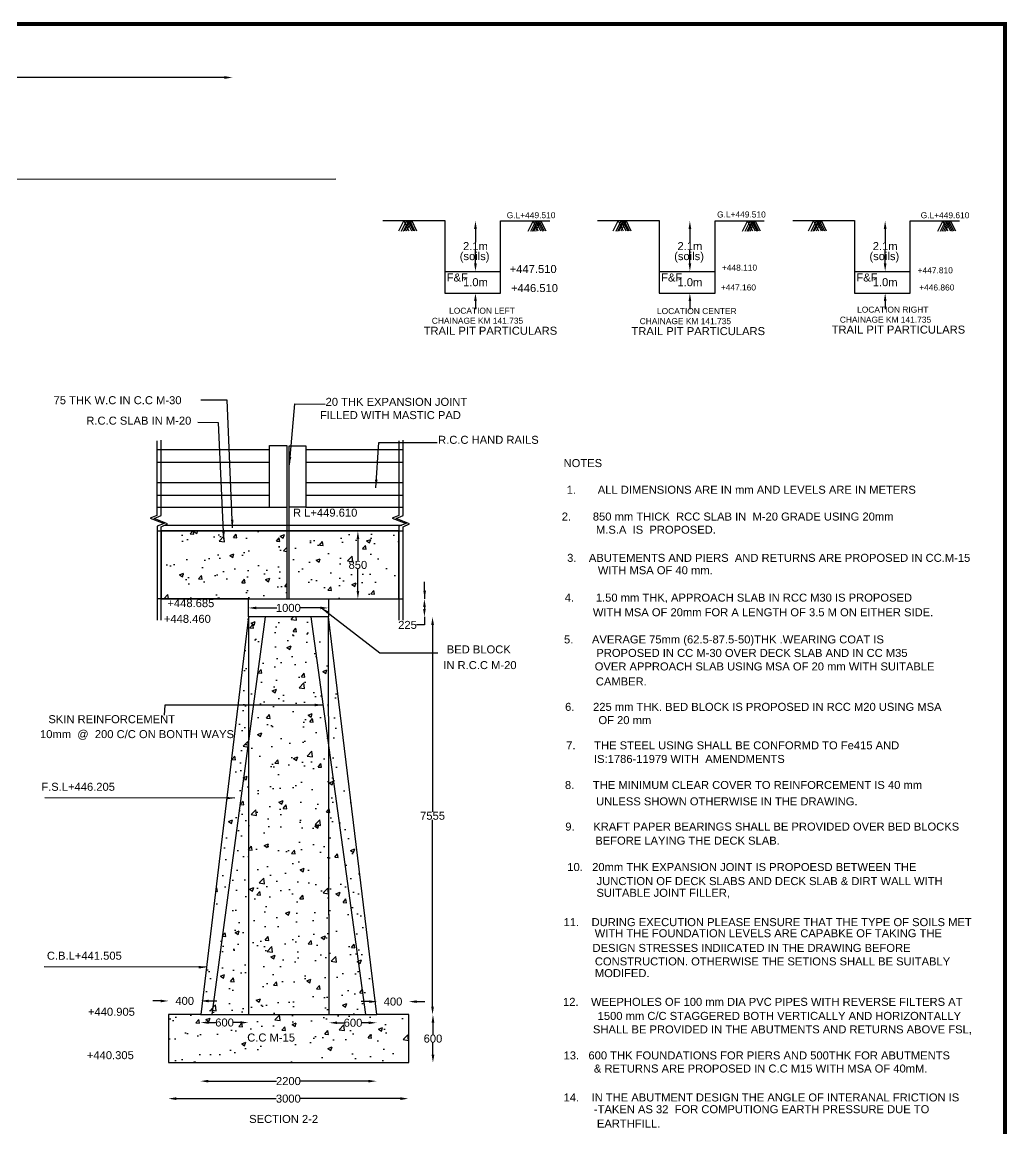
# Model space of a CAD drawing. Header units: inches. Extents: x -2156 to 42967, y -19939 to 22990.
# Drawn here: x 30663 to 42967, y -1423 to 12409 of the extents above; entities that cross this region are included whole.
import ezdxf

# ---------------------------------------------------------------- set-up
doc = ezdxf.new("R2010")
doc.units = ezdxf.units.IN
doc.header["$MEASUREMENT"] = 0
doc.styles.get("Standard").update_dxf_attribs({"font": 'arial.ttf'})
doc.dimstyles.new('ST100', dxfattribs={"dimtxt": 100, "dimasz": 100, "dimexe": 0.18, "dimexo": 0.0625, "dimgap": 0.09, "dimtad": 0, "dimtih": 1, "dimtoh": 1, "dimdec": 0, "dimzin": 0, "dimdsep": 46, "dimtxsty": 'Standard', "dimcen": 0.01, "dimse1": 1, "dimse2": 1, "dimadec": 0, "dimazin": 0, "dimtfac": 1, "dimtdec": 0, "dimtofl": 0, "dimtmove": 0, "dimatfit": 3, "dimfxl": 1, "dimtolj": 1, "dimtzin": 0, "dimarcsym": 0})

# ---------------------------------------------------------------- blocks, each defined once
blk = doc.blocks.new('*D26')
at = {"color": 0, "lineweight": -2, "transparency": 16777216}
for p, q in [((25857, 11717), (28559, 11717)), ((33191, 11717), (30489, 11717))]:
    blk.add_line(p, q, dxfattribs=at)
at = {"color": 0, "transparency": 16777216}
for points in [[(25857, 11734), (25857, 11700), (25757, 11717)], [(33191, 11734), (33191, 11700), (33291, 11717)]]:
    blk.add_solid(points, dxfattribs=at)
at = {"layer": 'Defpoints', "color": 0, "transparency": 16777216}
for p in [(25757, 11696), (33291, 11717), (33291, 11696)]:
    blk.add_point(p, dxfattribs=at)
at = {"color": 0, "transparency": 16777216, "insert": (29524, 11717), "char_height": 100, "attachment_point": 5}
blk.add_mtext('\\A1;15000 STRAIGHT APPROACH', dxfattribs=at)
blk = doc.blocks.new('*D120')
at = {"color": 0, "lineweight": -2, "transparency": 16777216}
for p, q in [((33589, 5088), (33845, 5088)), ((34389, 5088), (34134, 5088))]:
    blk.add_line(p, q, dxfattribs=at)
at = {"color": 0, "transparency": 16777216}
for points in [[(33589, 5104), (33589, 5071), (33489, 5088)], [(34389, 5104), (34389, 5071), (34489, 5088)]]:
    blk.add_solid(points, dxfattribs=at)
at = {"layer": 'Defpoints', "color": 0, "transparency": 16777216}
for p in [(33489, 5088), (34489, 5088), (34489, 5088)]:
    blk.add_point(p, dxfattribs=at)
at = {"color": 0, "transparency": 16777216, "insert": (33989, 5088), "char_height": 100, "attachment_point": 5}
blk.add_mtext('\\A1;1000', dxfattribs=at)
blk = doc.blocks.new('*D121')
at = {"color": 0, "lineweight": -2, "transparency": 16777216}
for p, q in [((35689, 5100), (35689, 5075)), ((35689, 4875), (35589, 4875)), ((35689, 4975), (35689, 4875))]:
    blk.add_line(p, q, dxfattribs=at)
at = {"color": 0, "transparency": 16777216}
for points in [[(35673, 5100), (35706, 5100), (35689, 5200)], [(35673, 5075), (35706, 5075), (35689, 4975)]]:
    blk.add_solid(points, dxfattribs=at)
at = {"layer": 'Defpoints', "color": 0, "transparency": 16777216}
for p in [(35422, 5200), (35422, 4975), (35689, 4975)]:
    blk.add_point(p, dxfattribs=at)
at = {"color": 0, "transparency": 16777216, "insert": (35478, 4875), "char_height": 100, "attachment_point": 5}
blk.add_mtext('\\A1;225', dxfattribs=at)
blk = doc.blocks.new('*D122')
at = {"color": 0, "lineweight": -2, "transparency": 16777216}
for p, q in [((34858, 5950), (34858, 5676)), ((34858, 5300), (34858, 5574))]:
    blk.add_line(p, q, dxfattribs=at)
at = {"color": 0, "transparency": 16777216}
for points in [[(34842, 5950), (34875, 5950), (34858, 6050)], [(34842, 5300), (34875, 5300), (34858, 5200)]]:
    blk.add_solid(points, dxfattribs=at)
at = {"layer": 'Defpoints', "color": 0, "transparency": 16777216}
for p in [(34858, 6050), (34858, 5200), (34858, 5200)]:
    blk.add_point(p, dxfattribs=at)
at = {"color": 0, "transparency": 16777216, "insert": (34858, 5625), "char_height": 100, "attachment_point": 5}
blk.add_mtext('\\A1;850', dxfattribs=at)
blk = doc.blocks.new('*D123')
at = {"color": 0, "lineweight": -2, "transparency": 16777216}
for p, q in [((32994, -94), (33081, -94)), ((33389, -94), (33302, -94))]:
    blk.add_line(p, q, dxfattribs=at)
at = {"color": 0, "transparency": 16777216}
for points in [[(32994, -77), (32994, -111), (32894, -94)], [(33389, -77), (33389, -111), (33489, -94)]]:
    blk.add_solid(points, dxfattribs=at)
at = {"layer": 'Defpoints', "color": 0, "transparency": 16777216}
for p in [(32894, 5), (33489, 5), (33489, -94)]:
    blk.add_point(p, dxfattribs=at)
at = {"color": 0, "transparency": 16777216, "insert": (33192, -94), "char_height": 100, "attachment_point": 5}
blk.add_mtext('\\A1;600', dxfattribs=at)
blk = doc.blocks.new('*D124')
at = {"color": 0, "lineweight": -2, "transparency": 16777216}
for p, q in [((34599, -97), (34686, -97)), ((34994, -97), (34907, -97))]:
    blk.add_line(p, q, dxfattribs=at)
at = {"color": 0, "transparency": 16777216}
for points in [[(34599, -80), (34599, -113), (34499, -97)], [(34994, -80), (34994, -113), (35094, -97)]]:
    blk.add_solid(points, dxfattribs=at)
at = {"layer": 'Defpoints', "color": 0, "transparency": 16777216}
for p in [(34499, 5), (35094, 5), (35094, -97)]:
    blk.add_point(p, dxfattribs=at)
at = {"color": 0, "transparency": 16777216, "insert": (34797, -97), "char_height": 100, "attachment_point": 5}
blk.add_mtext('\\A1;600', dxfattribs=at)
blk = doc.blocks.new('*D125')
at = {"color": 0, "lineweight": -2, "transparency": 16777216}
for p, q in [((35000, 168), (34900, 168)), ((35594, 168), (35694, 168))]:
    blk.add_line(p, q, dxfattribs=at)
at = {"color": 0, "transparency": 16777216}
for points in [[(35000, 184), (35000, 151), (35100, 168)], [(35594, 184), (35594, 151), (35494, 168)]]:
    blk.add_solid(points, dxfattribs=at)
at = {"layer": 'Defpoints', "color": 0, "transparency": 16777216}
for p in [(35494, 168), (35100, 5), (35494, 5)]:
    blk.add_point(p, dxfattribs=at)
at = {"color": 0, "transparency": 16777216, "insert": (35297, 168), "char_height": 100, "attachment_point": 5}
blk.add_mtext('\\A1;400', dxfattribs=at)
blk = doc.blocks.new('*D126')
at = {"color": 0, "lineweight": -2, "transparency": 16777216}
for p, q in [((32394, 176), (32294, 176)), ((32994, 176), (33094, 176))]:
    blk.add_line(p, q, dxfattribs=at)
at = {"color": 0, "transparency": 16777216}
for points in [[(32394, 192), (32394, 159), (32494, 176)], [(32994, 192), (32994, 159), (32894, 176)]]:
    blk.add_solid(points, dxfattribs=at)
at = {"layer": 'Defpoints', "color": 0, "transparency": 16777216}
for p in [(32494, 176), (32494, 5), (32894, 5)]:
    blk.add_point(p, dxfattribs=at)
at = {"color": 0, "transparency": 16777216, "insert": (32694, 176), "char_height": 100, "attachment_point": 5}
blk.add_mtext('\\A1;400', dxfattribs=at)
blk = doc.blocks.new('*D127')
at = {"color": 0, "lineweight": -2, "transparency": 16777216}
for p, q in [((32990, -826), (33840, -826)), ((34990, -826), (34141, -826))]:
    blk.add_line(p, q, dxfattribs=at)
at = {"color": 0, "transparency": 16777216}
for points in [[(32990, -810), (32990, -843), (32890, -826)], [(34990, -810), (34990, -843), (35090, -826)]]:
    blk.add_solid(points, dxfattribs=at)
at = {"layer": 'Defpoints', "color": 0, "transparency": 16777216}
for p in [(32890, -829), (35090, -826), (35090, -829)]:
    blk.add_point(p, dxfattribs=at)
at = {"color": 0, "transparency": 16777216, "insert": (33990, -826), "char_height": 100, "attachment_point": 5}
blk.add_mtext('\\A1;2200', dxfattribs=at)
blk = doc.blocks.new('*D128')
at = {"color": 0, "lineweight": -2, "transparency": 16777216}
for p, q in [((32589, -1045), (33839, -1045)), ((35389, -1045), (34138, -1045))]:
    blk.add_line(p, q, dxfattribs=at)
at = {"color": 0, "transparency": 16777216}
for points in [[(32589, -1028), (32589, -1062), (32489, -1045)], [(35389, -1028), (35389, -1062), (35489, -1045)]]:
    blk.add_solid(points, dxfattribs=at)
at = {"layer": 'Defpoints', "color": 0, "transparency": 16777216}
for p in [(32489, -1050), (35489, -1045), (35489, -1050)]:
    blk.add_point(p, dxfattribs=at)
at = {"color": 0, "transparency": 16777216, "insert": (33989, -1045), "char_height": 100, "attachment_point": 5}
blk.add_mtext('\\A1;3000', dxfattribs=at)
blk = doc.blocks.new('*D129')
at = {"color": 0, "lineweight": -2, "transparency": 16777216}
for p, q in [((35796, -95), (35796, -244)), ((35796, -495), (35796, -346))]:
    blk.add_line(p, q, dxfattribs=at)
at = {"color": 0, "transparency": 16777216}
for points in [[(35779, -95), (35813, -95), (35796, 5)], [(35779, -495), (35813, -495), (35796, -595)]]:
    blk.add_solid(points, dxfattribs=at)
at = {"layer": 'Defpoints', "color": 0, "transparency": 16777216}
for p in [(35494, 5), (35796, 5), (35494, -595)]:
    blk.add_point(p, dxfattribs=at)
at = {"color": 0, "transparency": 16777216, "insert": (35796, -295), "char_height": 100, "attachment_point": 5}
blk.add_mtext('\\A1;600', dxfattribs=at)
blk = doc.blocks.new('*D130')
at = {"color": 0, "lineweight": -2, "transparency": 16777216}
for p, q in [((35791, 4875), (35791, 2541)), ((35791, 105), (35791, 2439))]:
    blk.add_line(p, q, dxfattribs=at)
at = {"color": 0, "transparency": 16777216}
for points in [[(35774, 4875), (35808, 4875), (35791, 4975)], [(35774, 105), (35808, 105), (35791, 5)]]:
    blk.add_solid(points, dxfattribs=at)
at = {"layer": 'Defpoints', "color": 0, "transparency": 16777216}
for p in [(35689, 4975), (35791, 4975), (35494, 5)]:
    blk.add_point(p, dxfattribs=at)
at = {"color": 0, "transparency": 16777216, "insert": (35791, 2490), "char_height": 100, "attachment_point": 5}
blk.add_mtext('\\A1;7555', dxfattribs=at)
blk = doc.blocks.new('*D136')
at = {"color": 0, "lineweight": -2, "transparency": 16777216}
for p, q in [((36327, 9825), (36327, 9660)), ((36327, 9394), (36327, 9560))]:
    blk.add_line(p, q, dxfattribs=at)
at = {"color": 0, "transparency": 16777216}
for points in [[(36310, 9825), (36344, 9825), (36327, 9925)], [(36310, 9394), (36344, 9394), (36327, 9294)]]:
    blk.add_solid(points, dxfattribs=at)
at = {"layer": 'Defpoints', "color": 0, "transparency": 16777216}
for p in [(36308, 9925), (36308, 9294), (36327, 9294)]:
    blk.add_point(p, dxfattribs=at)
at = {"color": 0, "transparency": 16777216, "insert": (36327, 9610), "char_height": 100, "attachment_point": 5}
blk.add_mtext('\\A1;2.1m', dxfattribs=at)
blk = doc.blocks.new('*D137')
at = {"color": 0, "lineweight": -2, "transparency": 16777216}
for p, q in [((36327, 9394), (36327, 9494)), ((36327, 8922), (36327, 8822))]:
    blk.add_line(p, q, dxfattribs=at)
at = {"color": 0, "transparency": 16777216}
for points in [[(36310, 9394), (36344, 9394), (36327, 9294)], [(36310, 8922), (36344, 8922), (36327, 9022)]]:
    blk.add_solid(points, dxfattribs=at)
at = {"layer": 'Defpoints', "color": 0, "transparency": 16777216}
for p in [(36327, 9294), (36327, 9022), (36327, 9022)]:
    blk.add_point(p, dxfattribs=at)
at = {"color": 0, "transparency": 16777216, "insert": (36327, 9158), "char_height": 100, "attachment_point": 5}
blk.add_mtext('\\A1;1.0m', dxfattribs=at)
blk = doc.blocks.new('*D138')
at = {"color": 0, "lineweight": -2, "transparency": 16777216}
for p, q in [((39006, 9825), (39006, 9660)), ((39006, 9394), (39006, 9560))]:
    blk.add_line(p, q, dxfattribs=at)
at = {"color": 0, "transparency": 16777216}
for points in [[(38990, 9825), (39023, 9825), (39006, 9925)], [(38990, 9394), (39023, 9394), (39006, 9294)]]:
    blk.add_solid(points, dxfattribs=at)
at = {"layer": 'Defpoints', "color": 0, "transparency": 16777216}
for p in [(38987, 9925), (38987, 9294), (39006, 9294)]:
    blk.add_point(p, dxfattribs=at)
at = {"color": 0, "transparency": 16777216, "insert": (39006, 9610), "char_height": 100, "attachment_point": 5}
blk.add_mtext('\\A1;2.1m', dxfattribs=at)
blk = doc.blocks.new('*D139')
at = {"color": 0, "lineweight": -2, "transparency": 16777216}
for p, q in [((39006, 9394), (39006, 9494)), ((39006, 8922), (39006, 8822))]:
    blk.add_line(p, q, dxfattribs=at)
at = {"color": 0, "transparency": 16777216}
for points in [[(38990, 9394), (39023, 9394), (39006, 9294)], [(38990, 8922), (39023, 8922), (39006, 9022)]]:
    blk.add_solid(points, dxfattribs=at)
at = {"layer": 'Defpoints', "color": 0, "transparency": 16777216}
for p in [(39006, 9294), (39006, 9022), (39006, 9022)]:
    blk.add_point(p, dxfattribs=at)
at = {"color": 0, "transparency": 16777216, "insert": (39006, 9158), "char_height": 100, "attachment_point": 5}
blk.add_mtext('\\A1;1.0m', dxfattribs=at)
blk = doc.blocks.new('*D140')
at = {"color": 0, "lineweight": -2, "transparency": 16777216}
for p, q in [((41446, 9825), (41446, 9660)), ((41446, 9394), (41446, 9560))]:
    blk.add_line(p, q, dxfattribs=at)
at = {"color": 0, "transparency": 16777216}
for points in [[(41429, 9825), (41463, 9825), (41446, 9925)], [(41429, 9394), (41463, 9394), (41446, 9294)]]:
    blk.add_solid(points, dxfattribs=at)
at = {"layer": 'Defpoints', "color": 0, "transparency": 16777216}
for p in [(41427, 9925), (41427, 9294), (41446, 9294)]:
    blk.add_point(p, dxfattribs=at)
at = {"color": 0, "transparency": 16777216, "insert": (41446, 9610), "char_height": 100, "attachment_point": 5}
blk.add_mtext('\\A1;2.1m', dxfattribs=at)
blk = doc.blocks.new('*D141')
at = {"color": 0, "lineweight": -2, "transparency": 16777216}
for p, q in [((41446, 9394), (41446, 9494)), ((41446, 8922), (41446, 8822))]:
    blk.add_line(p, q, dxfattribs=at)
at = {"color": 0, "transparency": 16777216}
for points in [[(41429, 9394), (41463, 9394), (41446, 9294)], [(41429, 8922), (41463, 8922), (41446, 9022)]]:
    blk.add_solid(points, dxfattribs=at)
at = {"layer": 'Defpoints', "color": 0, "transparency": 16777216}
for p in [(41446, 9294), (41446, 9022), (41446, 9022)]:
    blk.add_point(p, dxfattribs=at)
at = {"color": 0, "transparency": 16777216, "insert": (41446, 9158), "char_height": 100, "attachment_point": 5}
blk.add_mtext('\\A1;1.0m', dxfattribs=at)

msp = doc.modelspace()

# ---------------------------------------------------------------- hatches: boundary and pattern name
h = msp.add_hatch()
h.set_pattern_fill('AR-CONC', color=256, scale=75, style=0)
h.paths.add_polyline_path([(33970.1, 6050.1), (32400.1, 6050.1), (32400.1, 5200.1), (33970.1, 5200.1)])
h.paths.add_polyline_path([(35370.8, 6050.1), (33999.2, 6050.1), (33999.2, 5200.1), (35370.8, 5200.1)])
h = msp.add_hatch()
h.set_pattern_fill('AR-CONC', color=256, scale=75, style=0)
h.paths.add_polyline_path([(32893.8, 5.3), (32493.8, 5.3), (32493.8, -594.7), (35493.8, -594.7), (35493.8, 5.3), (35093.8, 5.3), (34489.4, 4975.1), (33489.4, 4975.1)])

# ---------------------------------------------------------------- linework, layer by layer
at = {"const_width": 50}
msp.add_lwpolyline([(-2131.5, 12383.9), (42941.6, 12383.9), (42941.6, -19914), (-2131.5, -19914)], close=True, dxfattribs=at)
for points in [[(579, 10430), (6704.6, 10430), (25757.1, 10441.5), (27515.9, 10447), (34581.4, 10448.6)], [(35171.3, 9928.9), (35944.6, 9928.9), (35944.6, 9022.1), (36640.8, 9022.1), (36640.8, 9927.4), (37255.8, 9927.4)], [(35432.6, 9928.9), (35365.3, 9794.8)], [(35467, 9928.2), (35399.7, 9794.1)], [(35489.2, 9926.8), (35421.9, 9792.7)], [(35497, 9797.7), (35432.6, 9928.9)], [(35507.1, 9928.9), (35439.8, 9794.8)], [(35530, 9928.9), (35462.7, 9794.8)], [(35531.4, 9797), (35467, 9928.2)], [(35553.6, 9795.5), (35489.2, 9926.8)], [(35571.5, 9797.7), (35507.1, 9928.9)], [(35594.4, 9797.7), (35530, 9928.9)], [(37047.1, 9927.4), (36979.8, 9793.3)], [(37081.4, 9926.7), (37014.2, 9792.6)], [(37103.6, 9925.2), (37036.3, 9791.2)], [(37111.5, 9796.2), (37047.1, 9927.4)], [(37121.5, 9927.4), (37054.2, 9793.3)], [(37144.4, 9927.4), (37077.1, 9793.3)], [(37145.9, 9795.4), (37081.4, 9926.7)], [(37168.1, 9794), (37103.6, 9925.2)], [(37185.9, 9796.2), (37121.5, 9927.4)], [(37208.9, 9796.2), (37144.4, 9927.4)], [(37850.7, 9928.9), (38624, 9928.9), (38624, 9022.1), (39320.2, 9022.1), (39320.2, 9927.4), (39935.2, 9927.4)], [(38112, 9928.9), (38044.7, 9794.8)], [(38146.3, 9928.2), (38079.1, 9794.1)], [(38168.5, 9926.8), (38101.2, 9792.7)], [(38176.4, 9797.7), (38112, 9928.9)], [(38186.4, 9928.9), (38119.1, 9794.8)], [(38209.3, 9928.9), (38142, 9794.8)], [(38210.8, 9797), (38146.3, 9928.2)], [(38233, 9795.5), (38168.5, 9926.8)], [(38250.8, 9797.7), (38186.4, 9928.9)], [(38273.8, 9797.7), (38209.3, 9928.9)], [(39726.5, 9927.4), (39659.2, 9793.3)], [(39760.8, 9926.7), (39693.5, 9792.6)], [(39783, 9925.2), (39715.7, 9791.2)], [(39790.9, 9796.2), (39726.5, 9927.4)], [(39800.9, 9927.4), (39733.6, 9793.3)], [(39823.8, 9927.4), (39756.5, 9793.3)], [(39825.2, 9795.4), (39760.8, 9926.7)], [(39847.4, 9794), (39783, 9925.2)], [(39865.3, 9796.2), (39800.9, 9927.4)], [(39888.2, 9796.2), (39823.8, 9927.4)], [(40290.6, 9928.9), (41063.8, 9928.9), (41063.8, 9022.1), (41760, 9022.1), (41760, 9927.4), (42375, 9927.4)], [(40551.8, 9928.9), (40484.5, 9794.8)], [(40586.2, 9928.2), (40518.9, 9794.1)], [(40608.4, 9926.8), (40541.1, 9792.7)], [(40616.2, 9797.7), (40551.8, 9928.9)], [(40626.3, 9928.9), (40559, 9794.8)], [(40649.2, 9928.9), (40581.9, 9794.8)], [(40650.6, 9797), (40586.2, 9928.2)], [(40672.8, 9795.5), (40608.4, 9926.8)], [(40690.7, 9797.7), (40626.3, 9928.9)], [(40713.6, 9797.7), (40649.2, 9928.9)], [(42166.3, 9927.4), (42099, 9793.3)], [(42200.7, 9926.7), (42133.4, 9792.6)], [(42222.8, 9925.2), (42155.6, 9791.2)], [(42230.7, 9796.2), (42166.3, 9927.4)], [(42240.7, 9927.4), (42173.5, 9793.3)], [(42263.6, 9927.4), (42196.4, 9793.3)], [(42265.1, 9795.4), (42200.7, 9926.7)], [(42287.3, 9794), (42222.8, 9925.2)], [(42305.2, 9796.2), (42240.7, 9927.4)], [(42328.1, 9796.2), (42263.6, 9927.4)], [(35944.6, 9294.4), (36640.8, 9294.4)], [(38624, 9294.4), (39320.2, 9294.4)], [(41063.8, 9294.4), (41760, 9294.4)], [(32347.3, 7176.8), (32347.3, 6242.9), (32263.4, 6207.8), (32437.8, 6142.5), (32348.7, 6110.3), (32348.7, 4935.9)], [(32400.1, 4935.9), (32400.1, 6100.1), (32480.5, 6140.4), (32314.1, 6206.3), (32401.1, 6244), (32401.1, 7185.4)], [(32347.3, 6345.4), (33754.7, 6345.4), (33754.7, 7116.2), (33970.1, 7116.2), (33970.1, 6346.8), (33970.1, 5200.1)], [(32347.3, 7068.9), (33754.7, 7068.9)], [(33999.2, 5200.1), (33999.2, 7115.6), (34208.4, 7115.6), (34208.4, 6345.4), (33999.2, 6345.4)], [(34208.4, 7068.9), (35423.2, 7068.9)], [(35369.5, 7176.8), (35369.5, 6242.9), (35285.5, 6207.8), (35460, 6142.5), (35370.8, 6110.3), (35370.8, 4935.9)], [(35422.2, 4935.9), (35422.2, 6100.1), (35502.7, 6140.4), (35336.2, 6206.3), (35423.2, 6244), (35423.2, 7185.4)], [(32347.3, 6909.7), (33754.7, 6909.7)], [(34208.4, 6909.7), (35423.2, 6909.7)], [(32347.3, 6657), (33754.7, 6657)], [(34208.4, 6657), (35423.2, 6657)], [(32347.3, 6497.8), (33754.7, 6497.8)], [(34208.4, 6497.8), (35423.2, 6497.8)], [(33754.7, 6345.4), (33970.1, 6345.4)], [(34208.4, 6345.4), (35423.2, 6345.4)], [(32446.8, 6123.5), (35405.9, 6123)], [(32348.7, 6050.1), (35423.5, 6050.1)], [(32400.1, 6050.1), (32400.1, 5200.1), (35370.8, 5200.1), (35370.8, 6050.1), (32400.1, 6050.1)], [(33489.4, 5200.1), (32348.5, 5200.1)], [(33489.4, 4975.1), (33489.4, 5200.1), (34489.4, 5200.1), (34489.4, 4975.1)], [(34489.4, 5200.1), (35423.5, 5200.1)], [(32893.8, 5.3), (32493.8, 5.3), (32493.8, -594.7), (35493.8, -594.7), (35493.8, 5.3), (35093.8, 5.3), (34489.4, 4975.1), (33489.4, 4975.1), (32893.8, 5.3)], [(33698.3, 4975.1), (33034.3, 5.3)], [(33489.4, 4975.1), (33489.4, 5.3)], [(34958.3, 5.3), (34275, 4975.1)], [(34499.2, 5.3), (34489.4, 4975.1)], [(32893.8, 5.3), (35093.8, 5.3)]]:
    msp.add_lwpolyline(points)

# ---------------------------------------------------------------- texts
for s, height, p in [(' G.L+449.510', 75, (36688.7, 9958.6)), (' G.L+449.510', 75, (39316.5, 9967.4)), (' G.L+449.610', 75, (41860.5, 9957.9)), ('(soils)', 100, (36130.3, 9434.6)), ('(soils)', 100, (38809.7, 9434.6)), ('(soils)', 100, (41249.5, 9434.6)), ('F&F', 100, (35967.6, 9167.5)), (' +447.510', 100, (36716.1, 9273.3)), ('F&F', 100, (38647, 9167.5)), (' +448.110', 75, (39377.4, 9303.1)), ('F&F', 100, (41086.8, 9167.5)), (' +447.810', 75, (41823, 9270.3)), (' +446.510', 100, (36732.5, 9035.4)), (' +447.160', 75, (39363.4, 9055.2)), (' +446.860', 75, (41841.8, 9055.1)), (' LOCATION RIGHT', 75, (41066.7, 8778.8)), (' CHAINAGE KM 141.735', 75, (35752.6, 8638.9)), (' LOCATION LEFT', 75, (35968.8, 8764.7)), (' LOCATION CENTER', 75, (38566.1, 8760)), (' CHAINAGE KM 141.735', 75, (40850.5, 8653)), (' TRAIL PIT PARTICULARS', 100, (35640.4, 8502.2)), (' TRAIL PIT PARTICULARS', 100, (38237.7, 8497.5)), (' CHAINAGE KM 141.735', 75, (38349.9, 8634.2)), (' TRAIL PIT PARTICULARS', 100, (40738.2, 8516.3)), (' 75 THK W.C IN C.C M-30', 100, (31017.1, 7633.8)), ('20 THK EXPANSION JOINT', 100, (34454.4, 7613.5)), (' R.C.C SLAB IN M-20', 100, (31426.1, 7378.3)), (' FILLED WITH MASTIC PAD', 100, (34344.8, 7447.8)), ('   R.C.C HAND RAILS', 100, (35743.6, 7138.8)), ('   NOTES', 100, (37311.8, 6848)), ('    1.       ALL DIMENSIONS ARE IN mm AND LEVELS ARE IN METERS', 100, (37311.8, 6514.9)), (' R L+449.610', 100, (34008.4, 6228.5)), ('   2.       850 mm THICK  RCC SLAB IN  M-20 GRADE USING 20mm', 100, (37289, 6179.8)), ('   M.S.A  IS  PROPOSED.', 100, (37716.2, 6015.6)), ('    3.    ABUTEMENTS AND PIERS  AND RETURNS ARE PROPOSED IN CC.M-15', 100, (37317.1, 5663.8)), ('   WITH MSA OF 40 mm.', 100, (37739.7, 5509)), ('   4.       1.50 mm THK, APPROACH SLAB IN RCC M30 IS PROPOSED', 100, (37326.5, 5166.6)), (' +448.685', 100, (32439.1, 5097.8)), (' +448.460', 100, (32395.4, 4901.5)), ('  WITH MSA OF 20mm FOR A LENGTH OF 3.5 M ON EITHER SIDE.', 100, (37716.2, 4983.7)), ('   5.      AVERAGE 75mm (62.5-87.5-50)THK .WEARING COAT IS', 100, (37317, 4644.4)), (' BED BLOCK', 100, (35929.8, 4519.7)), ('   PROPOSED IN CC M-30 OVER DECK SLAB AND IN CC M35', 100, (37720.8, 4475.5)), (' IN R.C.C M-20', 100, (35886.1, 4323.4)), ('  OVER APPROACH SLAB USING MSA OF 20 mm WITH SUITABLE', 100, (37739.6, 4306.6)), ('  CAMBER.', 100, (37753.7, 4119)), ('   6.      225 mm THK. BED BLOCK IS PROPOSED IN RCC M20 USING MSA ', 100, (37330.8, 3801.6)), (' SKIN REINFORCEMENT', 100, (30951.9, 3647.5)), ('    OF 20 mm', 100, (37708.4, 3635.8)), (' 10mm  @  200 C/C ON BONTH WAYS', 100, (30847.5, 3460.8)), ('    7.      THE STEEL USING SHALL BE CONFORMD TO Fe415 AND', 100, (37305.9, 3320.7)), ('   IS:1786-11979 WITH  AMENDMENTS', 100, (37691.8, 3150.7)), ('   8.      THE MINIMUM CLEAR COVER TO REINFORCEMENT IS 40 mm', 100, (37328.7, 2825.3)), (' F.S.L+446.205', 100, (30863.5, 2802.7)), ('   UNLESS SHOWN OTHERWISE IN THE DRAWING.', 100, (37717.3, 2620.2)), ('     9.      KRAFT PAPER BEARINGS SHALL BE PROVIDED OVER BED BLOCKS', 100, (37255.4, 2305.2)), ('  BEFORE LAYING THE DECK SLAB.', 100, (37746.6, 2129.4)), ('   10.   20mm THK EXPANSION JOINT IS PROPOESD BETWEEN THE ', 100, (37358, 1799.8)), ('   JUNCTION OF DECK SLABS AND DECK SLAB & DIRT WALL WITH', 100, (37724.6, 1624)), ('  SUITABLE JOINT FILLER,', 100, (37761.3, 1477.5)), ('  11.    DURING EXECUTION PLEASE ENSURE THAT THE TYPE OF SOILS MET', 100, (37350.7, 1111.2)), ('  WITH THE FOUNDATION LEVELS ARE CAPABKE OF TAKING THE', 100, (37739.3, 972)), ('   DESIGN STRESSES INDIICATED IN THE DRAWING BEFORE', 100, (37673.3, 788.9)), ('  C.B.L+441.505', 100, (30894.7, 691.5)), ('   CONSTRUCTION. OTHERWISE THE SETIONS SHALL BE SUITABLY', 100, (37702.6, 620.4)), ('   MODIFED.', 100, (37702.6, 473.9)), ('  12.    WEEPHOLES OF 100 mm DIA PVC PIPES WITH REVERSE FILTERS AT', 100, (37343.4, 115)), (' +440.905', 100, (31446.7, -9)), ('  1500 mm C/C STAGGERED BOTH VERTICALLY AND HORIZONTALLY', 100, (37776, -60.8)), ('  SHALL BE PROVIDED IN THE ABUTMENTS AND RETURNS ABOVE FSL,', 100, (37717.3, -229.3)), (' C.C M-15', 100, (33436.4, -330.9)), (' +440.305', 100, (31432.9, -551.5)), ('  13.   600 THK FOUNDATIONS FOR PIERS AND 500THK FOR ABUTMENTS', 100, (37350.5, -554.5)), ('  & RETURNS ARE PROPOSED IN C.C M15 WITH MSA OF 40mM.', 100, (37729, -718.3)), ('  14.    IN THE ABUTMENT DESIGN THE ANGLE OF INTERANAL FRICTION IS ', 100, (37350.5, -1079.6)), ('  -TAKEN AS 32  FOR COMPUTIONG EARTH PRESSURE DUE TO', 100, (37729, -1227.1)), (' SECTION 2-2', 100, (33460.9, -1348.4)), ('  EARTHFILL.', 100, (37766.9, -1405.7))]:
    msp.add_text(s, height=height).set_placement(p)

# ---------------------------------------------------------------- dimensions: what is measured, and where the dimension line sits
for base, p1, p2, text, picture, middle in [((33290.9, 11717.1), (25756.6, 11696.3), (33290.9, 11696.3), '15000 STRAIGHT APPROACH', '*D26', (29523.7, 11717.1)), ((35493.8, 167.6), (35100.3, 5.3), (35493.8, 5.3), '400', '*D125', (35297.1, 167.6)), ((33489.4, -93.9), (32893.8, 5.3), (33489.4, 5.3), '600', '*D123', (33191.6, -93.9)), ((35093.8, -96.6), (34499.2, 5.3), (35093.8, 5.3), '600', '*D124', (34796.5, -96.6))]:
    dim = msp.add_linear_dim(base=base, p1=p1, p2=p2, text=text, dimstyle='ST100')
    dim.commit()
    dim.dimension.update_dxf_attribs({"geometry": picture, "text_midpoint": middle})
for base, p1, p2, picture, middle in [((36326.8, 9294.4), (36307.6, 9925.4), (36307.6, 9294.4), '*D136', (36326.8, 9609.9)), ((39006.2, 9294.4), (38987, 9925.4), (38987, 9294.4), '*D138', (39006.2, 9609.9)), ((41446.1, 9294.4), (41426.8, 9925.4), (41426.8, 9294.4), '*D140', (41446.1, 9609.9))]:
    dim = msp.add_linear_dim(base=base, p1=p1, p2=p2, angle=90, text='2.1m', dimstyle='ST100')
    dim.commit()
    dim.dimension.update_dxf_attribs({"geometry": picture, "text_midpoint": middle})
for base, p1, p2, text, picture, middle in [((36326.8, 9022.1), (36326.8, 9294.4), (36326.8, 9022.1), '1.0m', '*D137', (36326.8, 9158.2)), ((39006.2, 9022.1), (39006.2, 9294.4), (39006.2, 9022.1), '1.0m', '*D139', (39006.2, 9158.2)), ((41446.1, 9022.1), (41446.1, 9294.4), (41446.1, 9022.1), '1.0m', '*D141', (41446.1, 9158.2)), ((35791.1, 4975.1), (35493.8, 5.3), (35689.5, 4975.1), '7555', '*D130', (35791.1, 2490.2))]:
    dim = msp.add_linear_dim(base=base, p1=p1, p2=p2, angle=90, text=text, dimstyle='ST100')
    dim.commit()
    dim.dimension.update_dxf_attribs({"geometry": picture, "text_midpoint": middle, "dimtype": 160})
for base, p1, p2, picture, middle in [((34858.2, 5200.1), (34858.2, 6050.1), (34858.2, 5200.1), '*D122', (34858.2, 5625.1)), ((35689.5, 4975.1), (35422.2, 5200.1), (35422.2, 4975.1), '*D121', (35477.7, 4875.1)), ((35796, 5.3), (35493.8, -594.7), (35493.8, 5.3), '*D129', (35796, -294.7))]:
    dim = msp.add_linear_dim(base=base, p1=p1, p2=p2, angle=90, dimstyle='ST100')
    dim.commit()
    dim.dimension.update_dxf_attribs({"geometry": picture, "text_midpoint": middle})
for base, p1, p2, picture, middle in [((34489.4, 5087.6), (33489.4, 5087.6), (34489.4, 5087.6), '*D120', (33989.4, 5087.6)), ((32493.8, 175.8), (32893.8, 5.3), (32493.8, 5.3), '*D126', (32693.8, 175.8)), ((35090.5, -826.5), (32890.5, -828.6), (35090.5, -828.6), '*D127', (33990.5, -826.5)), ((35488.6, -1045.1), (32488.6, -1049.8), (35488.6, -1049.8), '*D128', (33988.6, -1045.1))]:
    dim = msp.add_linear_dim(base=base, p1=p1, p2=p2, dimstyle='ST100')
    dim.commit()
    dim.dimension.update_dxf_attribs({"geometry": picture, "text_midpoint": middle})

# ---------------------------------------------------------------- leaders
for points in [[(33291.8, 6090.3), (33224.7, 7684.5), (32893.8, 7682.5)], [(34002, 6877.3), (34068.9, 7638.2), (34448.9, 7636.1)], [(33183.2, 5945.5), (33117.4, 7401), (32859.5, 7406)], [(35081.5, 6590.8), (35121.8, 7155.9), (35849.2, 7156.9)], [(35693.1, 5202.1), (35690.9, 5412.5)], [(34403.3, 5090.5), (35131.2, 4524.8), (35856.8, 4527.5)], [(34419.1, 3874.6), (32444.6, 3872.3), (32436.2, 3749.5)], [(33318.7, 2711.3), (30945.5, 2714.9)], [(32970.6, 597.9), (30938.6, 603.5)]]:
    msp.add_leader(points, dimstyle='ST100', override={"dimgap": 0.09, "dimtad": 0})

doc.saveas('drawing.dxf')
